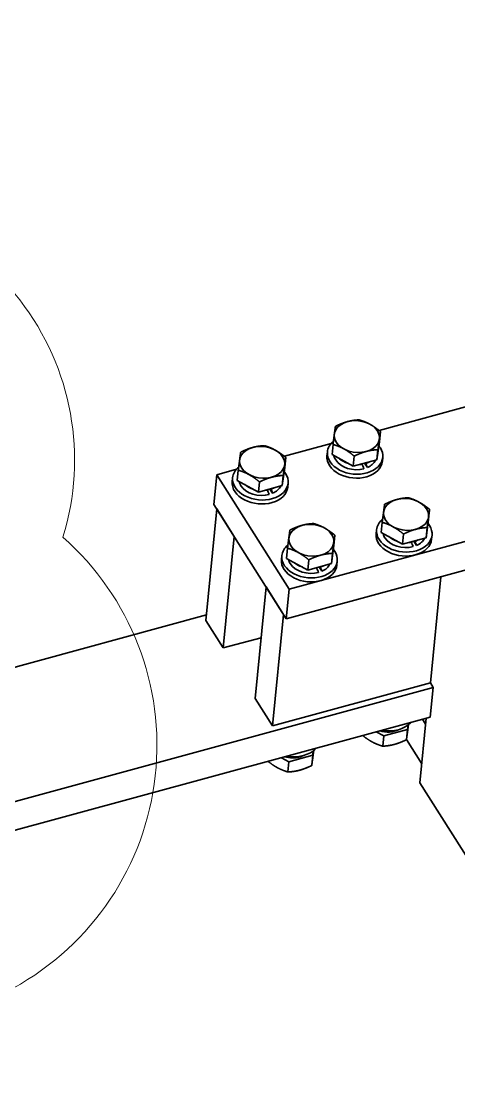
# Model space of a CAD drawing. Header units: millimetres. Extents: x 1333 to 76562, y -37889 to -7215.
# Drawn here: x 8919.3 to 8950.7, y -16786.2 to -16710.1 of the extents above; entities that cross this region are included whole.
import ezdxf

# ---------------------------------------------------------------- set-up
doc = ezdxf.new("R2010")
doc.units = ezdxf.units.MM
doc.header["$LTSCALE"] = 0.5
doc.layers.add('标注线', color=3, linetype='Continuous', lineweight=18)
doc.layers.add('粗实线', color=7, linetype='Continuous', lineweight=35)
doc.styles.add('DIM', font='romans.shx', dxfattribs={"width": 0.8, "bigfont": 'bigfont.shx'})
doc.dimstyles.new('DEH 1-2', dxfattribs={"dimscale": 2, "dimtxt": 3.5, "dimasz": 2.5, "dimexe": 1, "dimexo": 0.625, "dimgap": 1.2, "dimtad": 1, "dimtoh": 1, "dimdsep": 46, "dimtxsty": 'DIM', "dimblk": 'OPEN', "dimcen": 0, "dimclrd": 8, "dimclre": 8, "dimclrt": 2, "dimazin": 2, "dimtfac": 0.5, "dimtmove": 0, "dimatfit": 3, "dimldrblk": 'OPEN', "dimfxl": 0, "dimtolj": 2, "dimlwd": 18, "dimlwe": 18, "dimarcsym": 0})

# ---------------------------------------------------------------- blocks, each defined once
blk = doc.blocks.new('_Open')
at = {"color": 0, "linetype": 'ByBlock', "lineweight": -2}
for p, q in [((-1, 0.167), (0, 0)), ((-1, -0.167), (0, 0)), ((0, 0), (-1, 0))]:
    blk.add_line(p, q, dxfattribs=at)

msp = doc.modelspace()

# ---------------------------------------------------------------- linework, layer by layer
at = {"layer": '标注线'}
msp.add_lwpolyline([(8861.076, -16707.393, 0.520567), (8842.736, -16732.383, 0.520567), (8867.745, -16753.327, 0.520567), (8887.991, -16776.651, 0.520567), (8918.716, -16779.507, 0.520567), (8922.289, -16747.139, 0.520567), (8903.472, -16722.863, 0.520567)], format="xyb", close=True, dxfattribs=at)
at = {"layer": '粗实线'}
for p, q in [((8938.541, -16750.868), (9000.656, -16733.951)), ((8938.332, -16753.002), (9000.447, -16736.085)), ((8952.16, -16737.519), (8944.995, -16739.47)), ((8933.344, -16742.644), (8938.541, -16750.868)), ((8938.332, -16753.002), (8933.134, -16744.778)), ((8933.342, -16745.107), (8932.558, -16753.11)), ((8933.805, -16755.084), (8934.59, -16747.081)), ((8949.42, -16749.982), (8948.674, -16757.59)), ((8936.876, -16750.699), (8936.092, -16758.703)), ((8932.597, -16752.714), (8908.793, -16759.197)), ((8937.339, -16760.677), (8938.124, -16752.673)), ((8937.339, -16760.677), (8948.674, -16757.59)), ((8906.897, -16769.353), (8948.882, -16757.919)), ((8886.331, -16777.032), (8948.673, -16760.053)), ((8947.924, -16764.772), (8953.537, -16773.655))]:
    msp.add_line(p, q, dxfattribs=at)
at = {"layer": '粗实线', "ltscale": 0.073598}
for p, q in [((8945.018, -16740.279), (8945.09, -16739.547)), ((8941.614, -16741.206), (8941.686, -16740.474)), ((8944.915, -16740.848), (8944.843, -16741.58)), ((8938.217, -16742.131), (8938.289, -16741.399)), ((8943.14, -16742.044), (8943.212, -16741.311)), ((8934.813, -16743.059), (8934.885, -16742.326)), ((8936.339, -16743.896), (8936.411, -16743.164)), ((8938.114, -16742.7), (8938.043, -16743.432)), ((8948.552, -16745.872), (8948.624, -16745.139)), ((8945.148, -16746.799), (8945.22, -16746.066)), ((8941.751, -16747.724), (8941.823, -16746.991)), ((8946.674, -16747.636), (8946.746, -16746.904)), ((8948.449, -16746.44), (8948.378, -16747.172)), ((8938.347, -16748.651), (8938.419, -16747.919)), ((8941.648, -16748.292), (8941.577, -16749.025)), ((8939.873, -16749.489), (8939.945, -16748.756)), ((8945.253, -16762.135), (8945.325, -16761.402)), ((8947.028, -16760.939), (8946.956, -16761.671)), ((8940.227, -16762.791), (8940.156, -16763.523)), ((8938.524, -16763.255), (8938.452, -16763.987))]:
    msp.add_line(p, q, dxfattribs=at)
at = {"layer": '粗实线', "ltscale": 0.131241}
for p, q in [((8944.843, -16741.58), (8945.018, -16740.279)), ((8938.043, -16743.432), (8938.217, -16742.131)), ((8948.378, -16747.172), (8948.552, -16745.872)), ((8941.577, -16749.025), (8941.751, -16747.724))]:
    msp.add_line(p, q, dxfattribs=at)
at = {"layer": '粗实线', "ltscale": 0.347974}
msp.add_line((8941.552, -16740.408), (8938.194, -16741.322), dxfattribs=at)
at = {"layer": '粗实线', "ltscale": 0.028593}
for p, q in [((8941.253, -16741.295), (8941.28, -16741.01)), ((8945.233, -16741.685), (8945.261, -16741.4)), ((8934.452, -16743.147), (8934.48, -16742.862)), ((8938.433, -16743.537), (8938.46, -16743.252)), ((8944.787, -16746.887), (8944.815, -16746.603)), ((8948.768, -16747.277), (8948.795, -16746.993)), ((8937.986, -16748.739), (8938.014, -16748.455)), ((8941.967, -16749.13), (8941.995, -16748.845))]:
    msp.add_line(p, q, dxfattribs=at)
at = {"layer": '粗实线', "ltscale": 0.174069}
for p, q in [((8941.614, -16741.206), (8943.14, -16742.044)), ((8934.813, -16743.059), (8936.339, -16743.896)), ((8945.148, -16746.799), (8946.674, -16747.636)), ((8938.347, -16748.651), (8939.873, -16749.489))]:
    msp.add_line(p, q, dxfattribs=at)
at = {"layer": '粗实线', "ltscale": 0.176529}
for p, q in [((8943.14, -16742.044), (8944.843, -16741.58)), ((8936.339, -16743.896), (8938.043, -16743.432)), ((8946.674, -16747.636), (8948.378, -16747.172)), ((8939.873, -16749.489), (8941.577, -16749.025)), ((8947.028, -16760.939), (8945.325, -16761.402)), ((8940.227, -16762.791), (8938.524, -16763.255))]:
    msp.add_line(p, q, dxfattribs=at)
at = {"layer": '粗实线', "ltscale": 0.036622}
for p, q in [((8943.957, -16741.821), (8944.153, -16742.131)), ((8937.156, -16743.674), (8937.352, -16743.983)), ((8947.491, -16747.414), (8947.687, -16747.723)), ((8940.69, -16749.266), (8940.886, -16749.576))]:
    msp.add_line(p, q, dxfattribs=at)
at = {"layer": '粗实线', "ltscale": 0.003432}
for p, q in [((8944.014, -16741.806), (8944.032, -16741.835)), ((8937.213, -16743.658), (8937.231, -16743.687)), ((8947.548, -16747.398), (8947.566, -16747.427)), ((8940.747, -16749.251), (8940.765, -16749.28))]:
    msp.add_line(p, q, dxfattribs=at)
at = {"layer": '粗实线', "ltscale": 0.145847}
msp.add_line((8934.751, -16742.26), (8933.344, -16742.644), dxfattribs=at)
at = {"layer": '粗实线', "ltscale": 0.002835}
for p, q in [((8943.76, -16741.875), (8943.776, -16741.899)), ((8936.959, -16743.727), (8936.975, -16743.751)), ((8947.294, -16747.467), (8947.31, -16747.491)), ((8940.494, -16749.32), (8940.509, -16749.344))]:
    msp.add_line(p, q, dxfattribs=at)
at = {"layer": '粗实线', "ltscale": 0.21445}
for p, q in [((8933.134, -16744.778), (8933.344, -16742.644)), ((8938.541, -16750.868), (8938.332, -16753.002)), ((8948.673, -16760.053), (8948.882, -16757.919))]:
    msp.add_line(p, q, dxfattribs=at)
at = {"layer": '粗实线', "ltscale": 0.23349}
for p, q in [((8934.59, -16747.081), (8933.342, -16745.107)), ((8938.124, -16752.673), (8936.876, -16750.699)), ((8932.558, -16753.11), (8933.805, -16755.084)), ((8936.092, -16758.703), (8937.339, -16760.677))]:
    msp.add_line(p, q, dxfattribs=at)
at = {"layer": '粗实线', "ltscale": 0.281275}
msp.add_line((8933.805, -16755.084), (8936.519, -16754.345), dxfattribs=at)
at = {"layer": '粗实线', "ltscale": 0.038915}
msp.add_line((8948.882, -16757.919), (8948.674, -16757.59), dxfattribs=at)
at = {"layer": '粗实线', "ltscale": 0.032255}
for p, q in [((8947.071, -16760.619), (8947.028, -16760.939)), ((8940.27, -16762.471), (8940.227, -16762.791))]:
    msp.add_line(p, q, dxfattribs=at)
at = {"layer": '粗实线', "ltscale": 0.466189}
msp.add_line((8948.379, -16760.133), (8947.924, -16764.772), dxfattribs=at)
at = {"layer": '粗实线', "ltscale": 0.04169}
msp.add_line((8948.115, -16760.205), (8948.337, -16760.557), dxfattribs=at)
at = {"layer": '粗实线', "ltscale": 0.060821}
msp.add_line((8945.325, -16761.402), (8944.792, -16761.11), dxfattribs=at)
at = {"layer": '粗实线', "ltscale": 0.00091068}
msp.add_line((8946.058, -16761.02), (8946.061, -16761.028), dxfattribs=at)
at = {"layer": '粗实线', "ltscale": 0.205984}
msp.add_line((8948.058, -16763.403), (8946.958, -16761.662), dxfattribs=at)
at = {"layer": '粗实线', "ltscale": 0.06082}
msp.add_line((8938.524, -16763.255), (8937.991, -16762.962), dxfattribs=at)
at = {"layer": '粗实线'}
for centre, radius, start, end in [((8912.63, -16754.825), 33.983, 21.93486, 22.47382), ((8903.732, -16759.049), 43.561, 22.73043, 23.1845), ((8896.931, -16760.901), 43.561, 22.73043, 23.1845), ((8905.829, -16756.678), 33.983, 21.93486, 22.47382), ((8907.266, -16764.641), 43.561, 22.73043, 23.1845), ((8916.164, -16760.418), 33.983, 21.93486, 22.47382), ((8900.465, -16766.493), 43.561, 22.73043, 23.1845), ((8909.363, -16762.27), 33.983, 21.93486, 22.47382)]:
    msp.add_arc(centre, radius, start, end, dxfattribs=at)
for centre, major_axis, start_param, end_param in [((8943.398, -16739.907), (-1.617, 0.159), 5.210735, 11.49392), ((8943.271, -16741.205), (1.99, -0.195), 2.534185, 3.141621), ((8936.597, -16741.759), (-1.617, 0.159), 5.210735, 11.49392), ((8943.271, -16741.205), (1.99, -0.195), 3.141621, 6.283214), ((8943.271, -16741.205), (1.99, -0.195), 0.498346, 0.610932), ((8943.271, -16741.205), (1.99, -0.195), 0.000029, 0.498346), ((8943.243, -16741.49), (1.99, -0.195), 3.141621, 6.283214), ((8943.271, -16741.205), (1.53, -0.15), 3.35203, 3.639939), ((8943.271, -16741.205), (1.53, -0.15), 3.639939, 5.210735), ((8943.306, -16740.849), (1.53, -0.15), 3.926754, 4.399331), ((8943.271, -16741.205), (1.045, -0.102), 5.27011, 5.338904), ((8943.306, -16740.849), (1.53, -0.15), 5.274102, 5.459162), ((8943.271, -16741.205), (1.53, -0.15), 5.393439, 6.037556), ((8936.47, -16743.057), (1.99, -0.195), 2.534185, 3.141621), ((8936.47, -16743.057), (1.99, -0.195), 0.498346, 0.610932), ((8936.47, -16743.057), (1.99, -0.195), 0.000029, 0.498346), ((8943.306, -16740.849), (1.53, -0.15), 4.962314, 5.092092), ((8936.442, -16743.342), (1.99, -0.195), 3.141621, 6.283214), ((8936.47, -16743.057), (1.99, -0.195), 3.141621, 6.283214), ((8936.47, -16743.057), (1.53, -0.15), 3.35203, 3.639939), ((8936.505, -16742.702), (1.53, -0.15), 3.926754, 4.399331), ((8936.47, -16743.057), (1.53, -0.15), 3.639939, 5.210735), ((8936.505, -16742.702), (1.53, -0.15), 4.962314, 5.092092), ((8936.47, -16743.057), (1.045, -0.102), 5.27011, 5.338904), ((8936.505, -16742.702), (1.53, -0.15), 5.274102, 5.459162), ((8936.47, -16743.057), (1.53, -0.15), 5.393439, 6.037556), ((8946.932, -16745.499), (-1.617, 0.159), 5.210735, 11.49392), ((8940.131, -16747.352), (-1.617, 0.159), 5.210735, 11.49392), ((8946.805, -16746.798), (1.99, -0.195), 2.534185, 3.141621), ((8946.805, -16746.798), (1.99, -0.195), 0.498346, 0.610932), ((8946.805, -16746.798), (1.99, -0.195), 0.000029, 0.498346), ((8946.777, -16747.082), (1.99, -0.195), 3.141621, 6.283214), ((8946.805, -16746.798), (1.99, -0.195), 3.141621, 6.283214), ((8946.805, -16746.798), (1.53, -0.15), 3.35203, 3.639939), ((8946.805, -16746.798), (1.53, -0.15), 3.639939, 5.210735), ((8946.84, -16746.442), (1.53, -0.15), 3.926754, 4.399331), ((8940.004, -16748.65), (1.99, -0.195), 2.534185, 3.141621), ((8946.84, -16746.442), (1.53, -0.15), 4.962314, 5.092092), ((8946.805, -16746.798), (1.045, -0.102), 5.27011, 5.338904), ((8946.84, -16746.442), (1.53, -0.15), 5.274102, 5.459162), ((8946.805, -16746.798), (1.53, -0.15), 5.393439, 6.037556), ((8940.004, -16748.65), (1.99, -0.195), 3.141621, 6.283214), ((8940.004, -16748.65), (1.99, -0.195), 0.498346, 0.610932), ((8940.004, -16748.65), (1.99, -0.195), 0.000029, 0.498346), ((8939.976, -16748.934), (1.99, -0.195), 3.141621, 6.283214), ((8940.004, -16748.65), (1.53, -0.15), 3.35203, 3.639939), ((8940.004, -16748.65), (1.53, -0.15), 3.639939, 5.210735), ((8940.039, -16748.294), (1.53, -0.15), 3.926754, 4.399331), ((8940.039, -16748.294), (1.53, -0.15), 4.962314, 5.092092), ((8940.004, -16748.65), (1.045, -0.102), 5.27011, 5.338904), ((8940.039, -16748.294), (1.53, -0.15), 5.274102, 5.459162), ((8940.004, -16748.65), (1.53, -0.15), 5.393439, 6.037556), ((8945.546, -16759.639), (-1.99, 0.195), 1.460321, 2.677947), ((8945.574, -16759.354), (-1.99, 0.195), 2.065269, 2.074641), ((8945.501, -16760.101), (1.447, -0.142), 4.454211, 5.438823), ((8945.511, -16759.995), (-1.53, 0.15), 1.385152, 2.005775), ((8938.745, -16761.491), (-1.99, 0.195), 1.460331, 2.677944), ((8938.7, -16761.954), (1.447, -0.142), 4.45424, 5.210735), ((8938.711, -16761.847), (-1.53, 0.15), 1.385343, 2.077672), ((8938.7, -16761.954), (1.447, -0.142), 5.210735, 5.438813), ((8938.773, -16761.207), (-1.99, 0.195), 2.067857, 2.071743)]:
    msp.add_ellipse(centre, major_axis=major_axis, ratio=0.699294, start_param=start_param, end_param=end_param, dxfattribs=at)
for points in [[(8942.723, -16738.838), (8942.891, -16738.792), (8943.056, -16738.757), (8943.222, -16738.733), (8943.391, -16738.717), (8943.564, -16738.709)], [(8941.861, -16739.173), (8942.042, -16739.085), (8942.216, -16739.007), (8942.386, -16738.94), (8942.554, -16738.884), (8942.723, -16738.838)], [(8935.06, -16741.025), (8935.241, -16740.937), (8935.416, -16740.859), (8935.586, -16740.792), (8935.753, -16740.736), (8935.922, -16740.69)], [(8935.922, -16740.69), (8936.09, -16740.644), (8936.256, -16740.61), (8936.421, -16740.585), (8936.59, -16740.57), (8936.763, -16740.561)], [(8944.074, -16740.976), (8943.905, -16741.022), (8943.738, -16741.078), (8943.568, -16741.145), (8943.393, -16741.223), (8943.212, -16741.311)], [(8944.915, -16740.848), (8944.742, -16740.856), (8944.574, -16740.871), (8944.408, -16740.896), (8944.242, -16740.93), (8944.074, -16740.976)], [(8937.273, -16742.828), (8937.104, -16742.874), (8936.937, -16742.93), (8936.767, -16742.997), (8936.592, -16743.075), (8936.411, -16743.164)], [(8938.114, -16742.7), (8937.941, -16742.708), (8937.773, -16742.723), (8937.607, -16742.748), (8937.441, -16742.782), (8937.273, -16742.828)], [(8945.395, -16744.766), (8945.576, -16744.677), (8945.751, -16744.599), (8945.921, -16744.532), (8946.088, -16744.476), (8946.257, -16744.43)], [(8946.257, -16744.43), (8946.425, -16744.384), (8946.591, -16744.35), (8946.756, -16744.325), (8946.925, -16744.31), (8947.098, -16744.302)], [(8938.594, -16746.618), (8938.775, -16746.53), (8938.95, -16746.452), (8939.12, -16746.385), (8939.287, -16746.328), (8939.456, -16746.282)], [(8939.456, -16746.282), (8939.624, -16746.237), (8939.79, -16746.202), (8939.955, -16746.178), (8940.124, -16746.162), (8940.297, -16746.154)], [(8947.608, -16746.568), (8947.44, -16746.614), (8947.272, -16746.671), (8947.102, -16746.738), (8946.927, -16746.816), (8946.746, -16746.904)], [(8948.449, -16746.44), (8948.276, -16746.448), (8948.108, -16746.464), (8947.942, -16746.488), (8947.776, -16746.523), (8947.608, -16746.568)], [(8940.807, -16748.421), (8940.639, -16748.467), (8940.471, -16748.523), (8940.301, -16748.59), (8940.126, -16748.668), (8939.945, -16748.756)], [(8941.648, -16748.292), (8941.476, -16748.3), (8941.307, -16748.316), (8941.141, -16748.34), (8940.975, -16748.375), (8940.807, -16748.421)], [(8945.253, -16762.135), (8945.426, -16762.127), (8945.595, -16762.111), (8945.761, -16762.087), (8945.926, -16762.052), (8946.095, -16762.006)], [(8946.095, -16762.006), (8946.263, -16761.961), (8946.431, -16761.904), (8946.601, -16761.837), (8946.776, -16761.759), (8946.956, -16761.671)], [(8938.452, -16763.987), (8938.625, -16763.979), (8938.794, -16763.963), (8938.96, -16763.939), (8939.125, -16763.904), (8939.294, -16763.859)], [(8939.294, -16763.859), (8939.462, -16763.813), (8939.63, -16763.756), (8939.8, -16763.689), (8939.975, -16763.611), (8940.156, -16763.523)]]:
    msp.add_open_spline(points, degree=5, dxfattribs=at)
for points, knots in [([(8943.564, -16738.709), (8943.835, -16738.788), (8944.088, -16738.883), (8944.327, -16739.001), (8944.618, -16739.182), (8944.923, -16739.413), (8944.978, -16739.456), (8945.034, -16739.5), (8945.09, -16739.547)], [0, 0, 0, 0, 0, 0, 8.947376, 8.947376, 8.947376, 10.903425, 10.903425, 10.903425, 10.903425, 10.903425, 10.903425]), ([(8941.686, -16740.474), (8941.723, -16740.182), (8941.755, -16739.928), (8941.784, -16739.713), (8941.815, -16739.483), (8941.845, -16739.279), (8941.85, -16739.243), (8941.856, -16739.208), (8941.861, -16739.173)], [0, 0, 0, 0, 0, 0, 8.947376, 8.947376, 8.947376, 10.903425, 10.903425, 10.903425, 10.903425, 10.903425, 10.903425]), ([(8945.09, -16739.547), (8945.066, -16739.705), (8945.042, -16739.877), (8945.016, -16740.067), (8944.98, -16740.336), (8944.939, -16740.661), (8944.931, -16740.722), (8944.923, -16740.784), (8944.915, -16740.848)], [0, 0, 0, 0, 0, 0, 8.947376, 8.947376, 8.947376, 10.903425, 10.903425, 10.903425, 10.903425, 10.903425, 10.903425]), ([(8934.885, -16742.326), (8934.922, -16742.034), (8934.955, -16741.78), (8934.983, -16741.565), (8935.015, -16741.336), (8935.044, -16741.131), (8935.049, -16741.095), (8935.055, -16741.06), (8935.06, -16741.025)], [0, 0, 0, 0, 0, 0, 8.947376, 8.947376, 8.947376, 10.903425, 10.903425, 10.903425, 10.903425, 10.903425, 10.903425]), ([(8936.763, -16740.561), (8937.034, -16740.64), (8937.287, -16740.735), (8937.526, -16740.854), (8937.817, -16741.034), (8938.122, -16741.265), (8938.177, -16741.308), (8938.233, -16741.353), (8938.289, -16741.399)], [0, 0, 0, 0, 0, 0, 8.947376, 8.947376, 8.947376, 10.903425, 10.903425, 10.903425, 10.903425, 10.903425, 10.903425]), ([(8943.212, -16741.311), (8942.954, -16741.1), (8942.709, -16740.922), (8942.472, -16740.779), (8942.178, -16740.638), (8941.861, -16740.528), (8941.804, -16740.509), (8941.745, -16740.491), (8941.686, -16740.474)], [0, 0, 0, 0, 0, 0, 8.947376, 8.947376, 8.947376, 10.903425, 10.903425, 10.903425, 10.903425, 10.903425, 10.903425]), ([(8938.289, -16741.399), (8938.265, -16741.558), (8938.241, -16741.729), (8938.215, -16741.919), (8938.179, -16742.189), (8938.138, -16742.514), (8938.13, -16742.574), (8938.122, -16742.636), (8938.114, -16742.7)], [0, 0, 0, 0, 0, 0, 8.947376, 8.947376, 8.947376, 10.903425, 10.903425, 10.903425, 10.903425, 10.903425, 10.903425]), ([(8936.411, -16743.164), (8936.153, -16742.952), (8935.908, -16742.774), (8935.672, -16742.631), (8935.377, -16742.49), (8935.06, -16742.38), (8935.003, -16742.361), (8934.944, -16742.343), (8934.885, -16742.326)], [0, 0, 0, 0, 0, 0, 8.947376, 8.947376, 8.947376, 10.903425, 10.903425, 10.903425, 10.903425, 10.903425, 10.903425]), ([(8945.22, -16746.066), (8945.257, -16745.774), (8945.29, -16745.521), (8945.318, -16745.306), (8945.35, -16745.076), (8945.379, -16744.872), (8945.384, -16744.836), (8945.39, -16744.8), (8945.395, -16744.766)], [0, 0, 0, 0, 0, 0, 8.947376, 8.947376, 8.947376, 10.903425, 10.903425, 10.903425, 10.903425, 10.903425, 10.903425]), ([(8947.098, -16744.302), (8947.369, -16744.38), (8947.622, -16744.476), (8947.861, -16744.594), (8948.152, -16744.774), (8948.457, -16745.005), (8948.512, -16745.048), (8948.568, -16745.093), (8948.624, -16745.139)], [0, 0, 0, 0, 0, 0, 8.947376, 8.947376, 8.947376, 10.903425, 10.903425, 10.903425, 10.903425, 10.903425, 10.903425]), ([(8948.624, -16745.139), (8948.6, -16745.298), (8948.576, -16745.469), (8948.55, -16745.659), (8948.514, -16745.929), (8948.473, -16746.254), (8948.465, -16746.314), (8948.457, -16746.376), (8948.449, -16746.44)], [0, 0, 0, 0, 0, 0, 8.947376, 8.947376, 8.947376, 10.903425, 10.903425, 10.903425, 10.903425, 10.903425, 10.903425]), ([(8940.297, -16746.154), (8940.568, -16746.232), (8940.821, -16746.328), (8941.06, -16746.446), (8941.351, -16746.627), (8941.656, -16746.857), (8941.711, -16746.901), (8941.767, -16746.945), (8941.823, -16746.991)], [0, 0, 0, 0, 0, 0, 8.947376, 8.947376, 8.947376, 10.903425, 10.903425, 10.903425, 10.903425, 10.903425, 10.903425]), ([(8946.746, -16746.904), (8946.488, -16746.692), (8946.243, -16746.514), (8946.007, -16746.371), (8945.712, -16746.23), (8945.395, -16746.12), (8945.338, -16746.101), (8945.279, -16746.083), (8945.22, -16746.066)], [0, 0, 0, 0, 0, 0, 8.947376, 8.947376, 8.947376, 10.903425, 10.903425, 10.903425, 10.903425, 10.903425, 10.903425]), ([(8938.419, -16747.919), (8938.456, -16747.627), (8938.489, -16747.373), (8938.517, -16747.158), (8938.549, -16746.928), (8938.578, -16746.724), (8938.584, -16746.688), (8938.589, -16746.652), (8938.594, -16746.618)], [0, 0, 0, 0, 0, 0, 8.947376, 8.947376, 8.947376, 10.903425, 10.903425, 10.903425, 10.903425, 10.903425, 10.903425]), ([(8941.823, -16746.991), (8941.799, -16747.15), (8941.775, -16747.321), (8941.749, -16747.512), (8941.713, -16747.781), (8941.672, -16748.106), (8941.664, -16748.166), (8941.656, -16748.228), (8941.648, -16748.292)], [0, 0, 0, 0, 0, 0, 8.947376, 8.947376, 8.947376, 10.903425, 10.903425, 10.903425, 10.903425, 10.903425, 10.903425]), ([(8939.945, -16748.756), (8939.687, -16748.544), (8939.442, -16748.366), (8939.206, -16748.224), (8938.911, -16748.083), (8938.594, -16747.972), (8938.537, -16747.954), (8938.478, -16747.936), (8938.419, -16747.919)], [0, 0, 0, 0, 0, 0, 8.947376, 8.947376, 8.947376, 10.903425, 10.903425, 10.903425, 10.903425, 10.903425, 10.903425]), ([(8946.956, -16761.671), (8946.98, -16761.512), (8947.005, -16761.341), (8947.031, -16761.151), (8947.061, -16760.917), (8947.097, -16760.641), (8947.099, -16760.625), (8947.101, -16760.61), (8947.103, -16760.594)], [0, 0, 0, 0, 0, 0, 8.947376, 8.947376, 8.947376, 9.474076, 9.474076, 9.474076, 9.474076, 9.474076, 9.474076]), ([(8943.822, -16761.374), (8944.057, -16761.561), (8944.283, -16761.718), (8944.503, -16761.847), (8944.781, -16761.978), (8945.078, -16762.081), (8945.136, -16762.1), (8945.194, -16762.118), (8945.253, -16762.135)], [0.663947, 0.663947, 0.663947, 0.663947, 0.663947, 0.663947, 8.947376, 8.947376, 8.947376, 10.903425, 10.903425, 10.903425, 10.903425, 10.903425, 10.903425]), ([(8940.156, -16763.523), (8940.179, -16763.365), (8940.204, -16763.193), (8940.23, -16763.003), (8940.261, -16762.769), (8940.296, -16762.493), (8940.298, -16762.477), (8940.3, -16762.462), (8940.302, -16762.446)], [0, 0, 0, 0, 0, 0, 8.947376, 8.947376, 8.947376, 9.474067, 9.474067, 9.474067, 9.474067, 9.474067, 9.474067]), ([(8937.021, -16763.226), (8937.256, -16763.413), (8937.482, -16763.571), (8937.702, -16763.699), (8937.98, -16763.83), (8938.277, -16763.933), (8938.335, -16763.952), (8938.393, -16763.97), (8938.452, -16763.987)], [0.662639, 0.662639, 0.662639, 0.662639, 0.662639, 0.662639, 8.947376, 8.947376, 8.947376, 10.903425, 10.903425, 10.903425, 10.903425, 10.903425, 10.903425])]:
    msp.add_open_spline(points, degree=5, knots=knots, dxfattribs=at)

# ---------------------------------------------------------------- leaders
at = {"layer": '标注线'}
msp.add_leader([(8872.721, -16730.193), (8917.923, -16645.907), (9020.559, -16645.907)], dimstyle='DEH 1-2', override={"dimgap": 1.2, "dimtad": 1}, dxfattribs=at)

doc.saveas('drawing.dxf')
